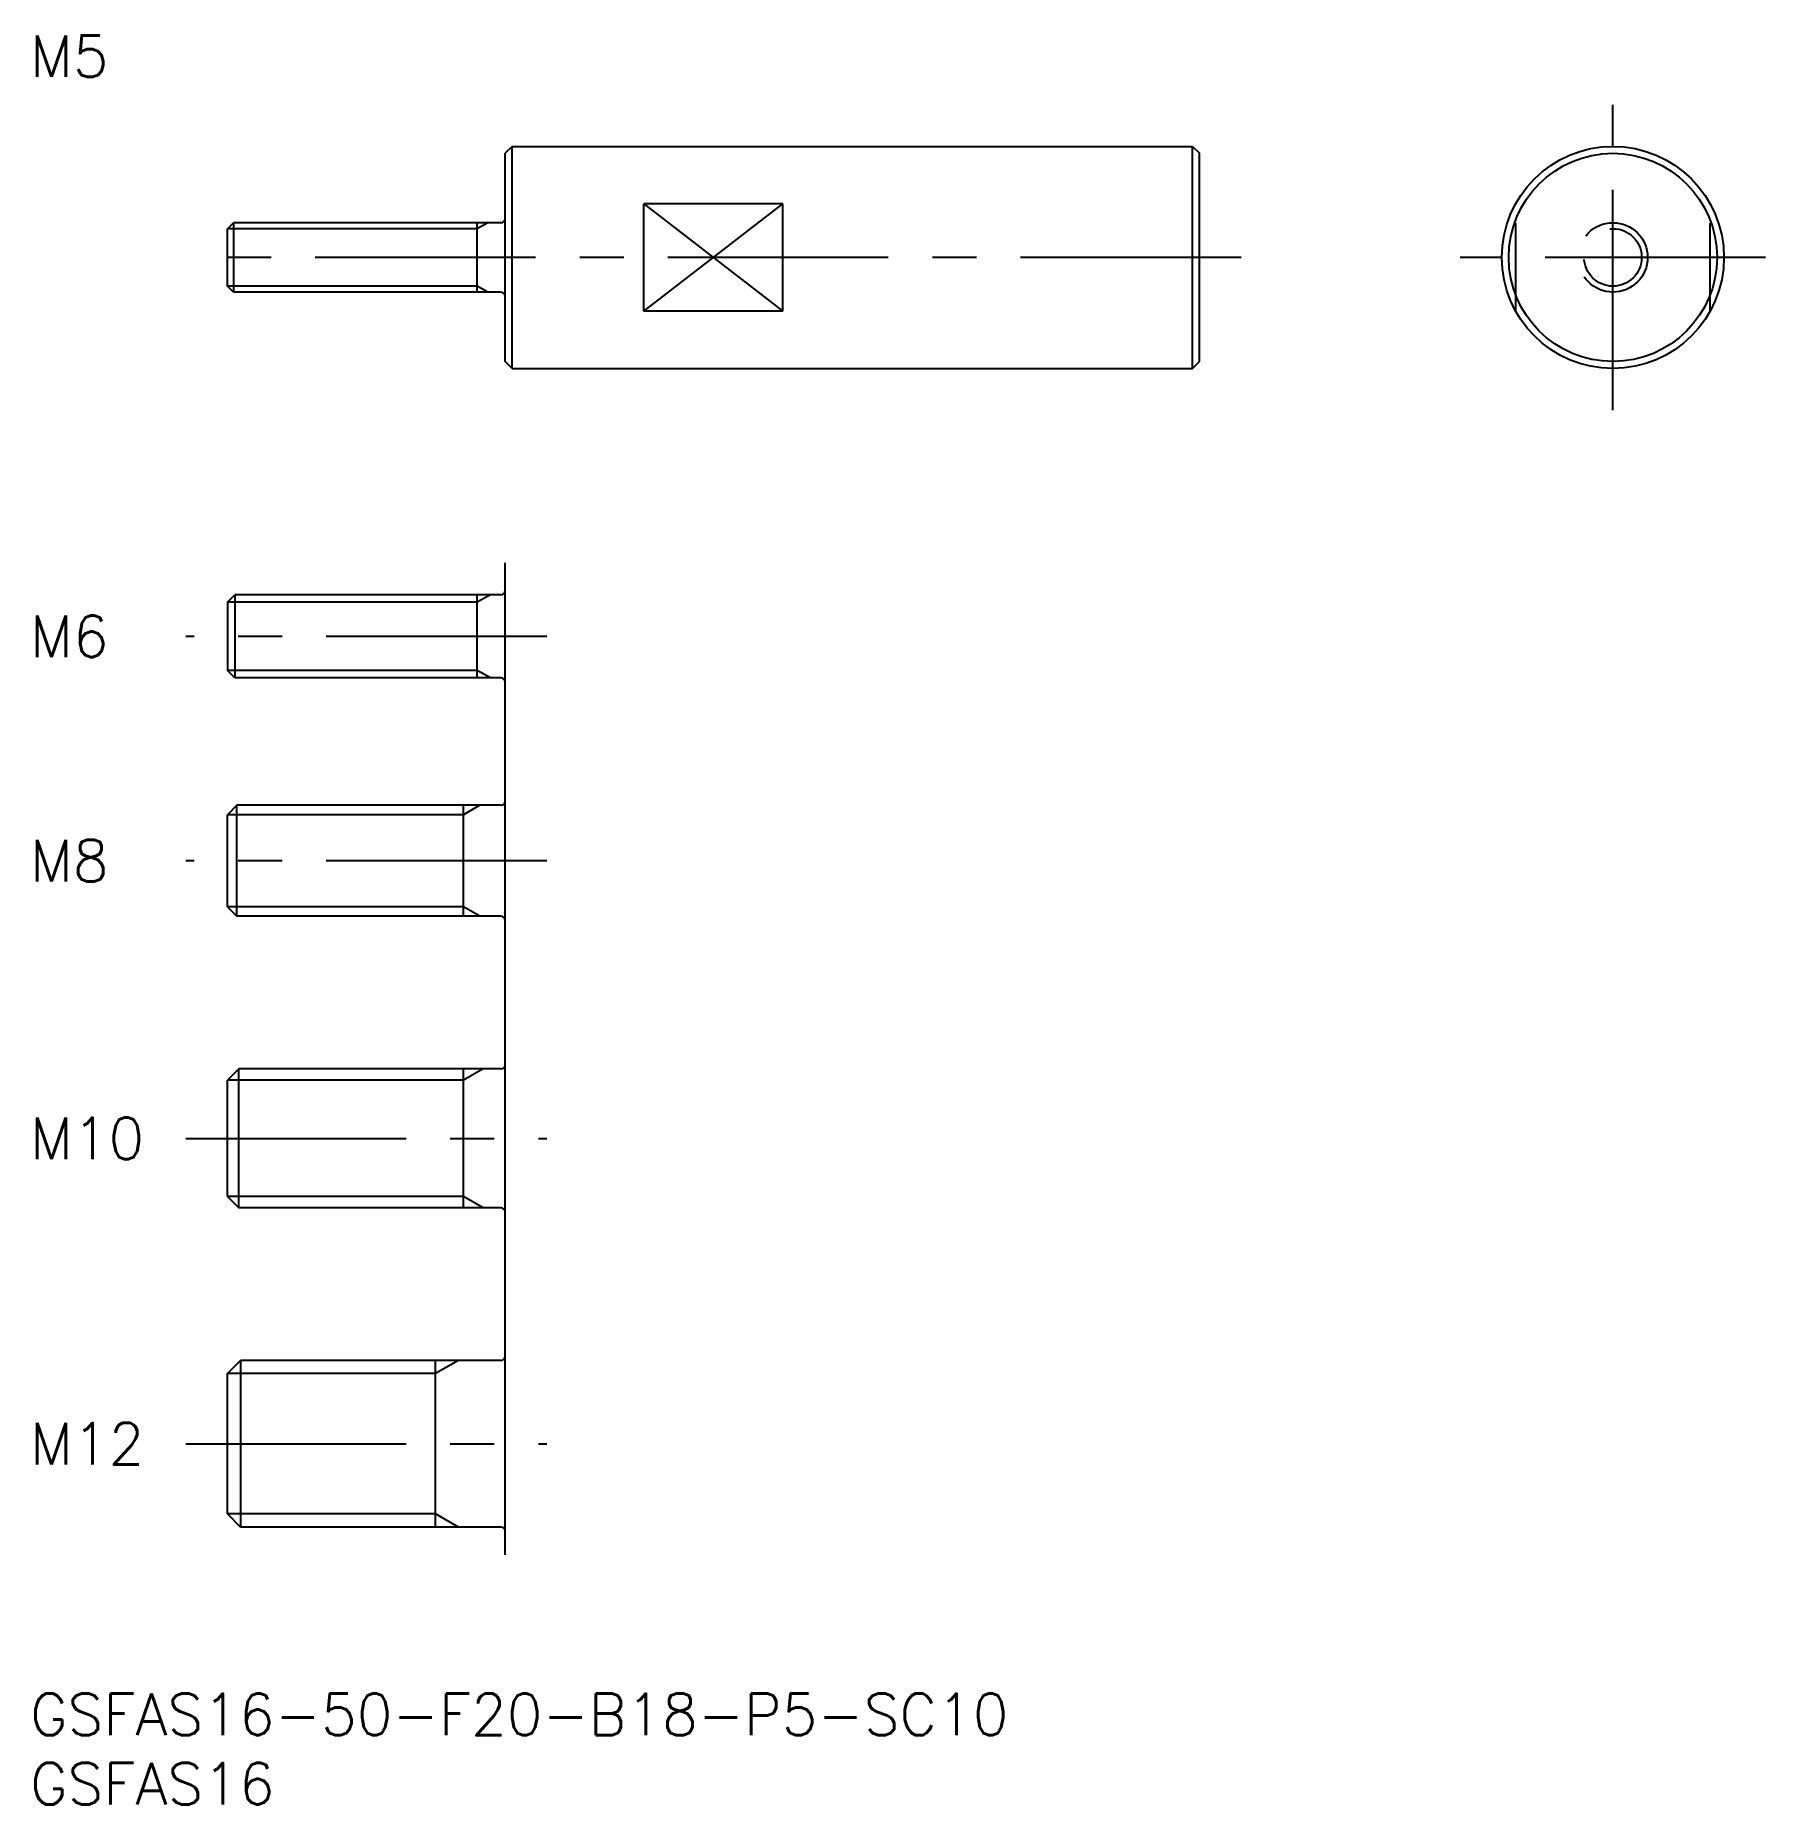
# Model space of a CAD drawing. Extents: x 0 to 125, y -8 to 119.
import ezdxf

# ---------------------------------------------------------------- set-up
doc = ezdxf.new("R2010")
doc.units = 0
doc.header["$LTSCALE"] = 0.5
doc.linetypes.add('CENTER', pattern=[50.8, 31.75, -6.35, 6.35, -6.35])
doc.linetypes.add('DASHED', pattern=[19.05, 12.7, -6.35])
for name, color, linetype in [('MSM_CENTER', 1, 'CENTER'), ('MSM_CONTINUOUS', 7, 'CONTINUOUS'), ('MSM_DASHED', 4, 'DASHED'), ('MSM_NARROW', 5, 'CONTINUOUS'), ('MSM_PART_NUMBER', 7, 'CONTINUOUS')]:
    doc.layers.add(name, color=color, linetype=linetype)
doc.styles.get("Standard").update_dxf_attribs({"font": 'txt.shx', "height": 1.5, "bigfont": 'bigfont.shx'})

# ---------------------------------------------------------------- blocks, each defined once
blk = doc.blocks.new('*U28')
at = {"layer": 'MSM_PART_NUMBER'}
blk.add_text('GSFAS16-50-F20-B18-P5-SC10', height=3, dxfattribs=at).set_placement((0, -3))
blk = doc.blocks.new('*U29')
at = {"layer": 'MSM_PART_NUMBER'}
blk.add_text('GSFAS16', height=3, dxfattribs=at).set_placement((0, -8))

msp = doc.modelspace()

# ---------------------------------------------------------------- linework, layer by layer
at = {"layer": 'MSM_CENTER'}
for p, q in [((113.99, 92.47), (113.99, 114.47)), ((87.21, 103.47), (11.21, 103.47)), ((124.99, 103.47), (102.99, 103.47)), ((37.21, 76.17), (11.21, 76.17)), ((37.21, 76.17), (11.21, 76.17)), ((37.21, 60), (11.21, 60)), ((11.21, 40), (37.21, 40)), ((11.21, 18), (37.21, 18))]:
    msp.add_line(p, q, dxfattribs=at)
at = {"layer": 'MSM_CONTINUOUS'}
for p, q in [((34.71, 111.47), (34.21, 110.97)), ((34.21, 95.97), (34.21, 110.97)), ((34.71, 95.47), (34.71, 111.47)), ((34.71, 111.47), (83.71, 111.47)), ((83.71, 95.47), (83.71, 111.47)), ((83.71, 111.47), (84.21, 110.97)), ((84.21, 95.97), (84.21, 110.97)), ((44.21, 99.59), (44.21, 107.34)), ((54.21, 107.34), (44.21, 107.34)), ((54.21, 99.59), (54.21, 107.34)), ((14.21, 105.53), (14.65, 105.97)), ((33.91, 105.97), (14.65, 105.97)), ((14.65, 105.97), (14.65, 100.97)), ((32.21, 100.97), (32.21, 105.97)), ((14.21, 101.4), (14.21, 105.53)), ((14.65, 100.97), (14.21, 101.4)), ((33.91, 100.97), (14.65, 100.97)), ((54.21, 99.59), (44.21, 99.59)), ((34.71, 95.47), (34.21, 95.97)), ((83.71, 95.47), (84.21, 95.97)), ((34.71, 95.47), (83.71, 95.47)), ((34.21, 10), (34.21, 81.47)), ((14.21, 78.63), (14.76, 79.17)), ((33.91, 79.17), (14.76, 79.17)), ((14.76, 79.17), (14.76, 73.17)), ((32.21, 73.17), (32.21, 79.17)), ((14.21, 78.63), (14.21, 73.71)), ((14.76, 73.17), (14.21, 73.71)), ((33.91, 73.17), (14.76, 73.17)), ((14.89, 64), (14.21, 63.32)), ((33.91, 64), (14.89, 64)), ((14.89, 56), (14.89, 64)), ((31.21, 56), (31.21, 64)), ((14.21, 56.68), (14.21, 63.32)), ((14.21, 56.68), (14.89, 56)), ((33.91, 56), (14.89, 56)), ((15.03, 45), (14.21, 44.19)), ((33.91, 45), (15.03, 45)), ((15.03, 35), (15.03, 45)), ((31.21, 35), (31.21, 45)), ((14.21, 35.81), (14.21, 44.19)), ((14.21, 35.81), (15.03, 35)), ((33.91, 35), (15.03, 35)), ((14.21, 23.05), (15.16, 24)), ((14.21, 12.95), (14.21, 23.05)), ((33.91, 24), (15.16, 24)), ((15.16, 24), (15.16, 12)), ((29.21, 12), (29.21, 24)), ((15.16, 12), (14.21, 12.95)), ((33.91, 12), (15.16, 12))]:
    msp.add_line(p, q, dxfattribs=at)
for radius in [8, 7.5]:
    msp.add_circle((113.99, 103.47), radius, dxfattribs=at)
for centre, start, end in [((33.91, 106.27), 270, 0), ((33.91, 100.67), 0, 90), ((33.91, 79.47), 270, 0), ((33.91, 72.87), 0, 90), ((33.91, 64.3), 270, 0), ((33.91, 55.7), 0, 90), ((33.91, 45.3), 270, 0), ((33.91, 34.7), 0, 90), ((33.91, 24.3), 270, 0), ((33.91, 11.7), 0, 90)]:
    msp.add_arc(centre, 0.3, start, end, dxfattribs=at)
at = {"layer": 'MSM_DASHED'}
for p, q in [((106.99, 99.59), (106.99, 107.34)), ((120.99, 99.59), (120.99, 107.34))]:
    msp.add_line(p, q, dxfattribs=at)
for radius in [2.5, 2.07]:
    msp.add_circle((113.99, 103.47), radius, dxfattribs=at)
at = {"layer": 'MSM_NARROW'}
for p, q in [((44.21, 107.34), (54.21, 99.59)), ((44.21, 99.59), (54.21, 107.34)), ((32.96, 105.97), (32.21, 105.53)), ((32.21, 105.53), (14.21, 105.53)), ((32.21, 101.4), (14.21, 101.4)), ((32.96, 100.97), (32.21, 101.4)), ((33.15, 79.17), (32.21, 78.63)), ((32.21, 78.63), (14.21, 78.63)), ((32.21, 73.71), (14.21, 73.71)), ((33.15, 73.17), (32.21, 73.71)), ((32.39, 64), (31.21, 63.32)), ((31.21, 63.32), (14.21, 63.32)), ((31.21, 56.68), (14.21, 56.68)), ((32.39, 56), (31.21, 56.68)), ((32.62, 45), (31.21, 44.19)), ((31.21, 44.19), (14.21, 44.19)), ((31.21, 35.81), (14.21, 35.81)), ((32.62, 35), (31.21, 35.81)), ((29.21, 23.05), (14.21, 23.05)), ((30.85, 24), (29.21, 23.05)), ((29.21, 12.95), (14.21, 12.95)), ((30.85, 12), (29.21, 12.95))]:
    msp.add_line(p, q, dxfattribs=at)

# ---------------------------------------------------------------- block references
at = {"layer": 'MSM_CONTINUOUS'}
for name in ['*U28', '*U29']:
    msp.add_blockref(name, (0, 0), dxfattribs=at)

# ---------------------------------------------------------------- texts
at = {"layer": 'MSM_PART_NUMBER'}
for s, p in [('M5', (0, 116.47)), ('M6', (0, 74.67)), ('M8', (0, 58.5)), ('M10', (0, 38.5)), ('M12', (0, 16.5))]:
    msp.add_text(s, height=3, dxfattribs=at).set_placement(p)

doc.saveas('drawing.dxf')
